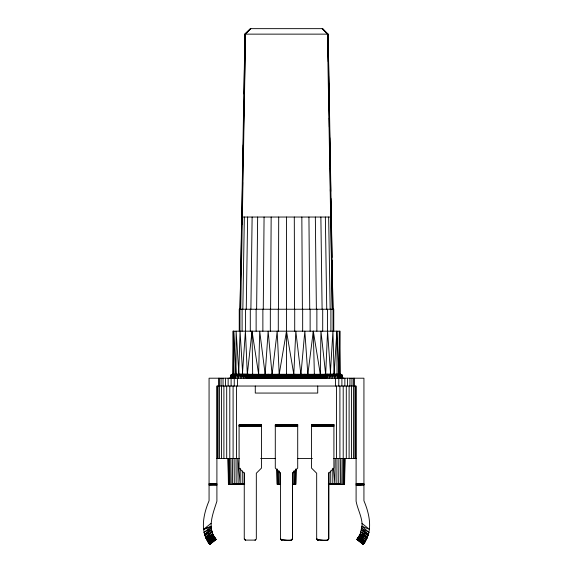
<?xml version="1.0" encoding="UTF-8"?>
<svg xmlns="http://www.w3.org/2000/svg" width="573" height="573" viewBox="0 0 573 573"><rect width="100%" height="100%" fill="white"/><g stroke="black" fill="none" stroke-linecap="round" stroke-linejoin="round"><path stroke-width="0.86" d="M292.538 473.241L292.509 538.828L290.969 540.124L281.758 540.103L280.462 538.556L280.462 473.241L275.291 468.069L275.291 424.758L297.709 424.758L297.709 468.069L292.538 473.241L292.538 538.556L292.166 539.565M328.744 473.241L328.723 538.828L327.176 540.124L317.972 540.103L316.676 538.556L316.676 473.241L311.504 468.069L311.504 424.758L333.916 424.758L333.916 468.069L328.744 473.241L328.744 538.556L328.379 539.565M242.243 484.321L242.286 470.942M278.428 309.234L278.707 217.038M340.505 376.239L339.982 374.284L340.111 331.18L232.889 331.18L233.018 374.284L232.495 376.239M235.496 376.239L235.99 374.284L236.126 331.18L238.905 374.284L238.432 376.239M244.227 484.321L244.299 472.725M270.606 309.234L271.158 217.038M336.824 484.321L336.981 458.457M338.543 376.805L339.882 376.805L338.987 374.284L339.295 331.18L339.982 374.284M263.265 309.234L264.067 217.038M338.686 484.321L338.908 458.457M256.625 309.234L257.657 217.038M292.517 483.426L292.638 472.725M340.369 484.321L340.656 458.457M278.664 378.201L279.201 374.284L277.189 331.18L271.896 376.239L270.979 378.201M250.895 309.234L252.127 217.038M293.663 484.321L293.834 470.942M322.807 378.201L320.909 376.805L320.328 374.284L320.959 331.18L325.722 374.964L326.703 377.285L325.135 377.285M341.816 484.321L342.167 458.457M363.074 544.35L365.395 541.019L359.536 535.426L360.295 533.707L367.214 537.474L360.897 532.009L368.124 535.06L368.912 532.367L361.742 528.22L368.324 534.509L368.124 535.06L361.463 529.731C364.013 519.74 357.774 510.679 356.098 501.182L356.098 386.037L216.902 386.037L216.902 501.182C213.185 513.179 206.524 528.22 216.035 539.444L209.926 544.35C199.533 531.988 203.3 514.346 209.066 500.781L209.066 378.201L363.934 378.201L363.934 500.781C369.7 514.346 373.467 531.988 363.074 544.35L356.965 539.444L359.959 534.473L366.999 537.961L360.295 533.707L361.95 526.207L369.492 529.409L361.993 523.393M233.018 374.284L233.705 331.18L235.99 374.284M242.028 224.38L242.093 219.917M242.529 191.332L242.666 182.4M243.024 159.179L243.239 144.89M243.518 127.027L243.819 107.373M244.019 93.979L244.392 69.863M244.513 61.827L244.936 34.136L240.023 309.234L245.502 34.136L250.58 28.65L244.857 34.136L328.143 34.136L332.977 309.234L332.054 260.106M242.83 309.234L244.342 217.038M246.254 309.234L247.643 217.038M294.594 484.321L294.794 470.942M295.281 484.321L295.532 469.158M342.998 484.321L343.385 458.457M343.864 484.321L344.287 458.457M240.732 309.234L245.566 34.136M295.704 484.321L295.962 469.158M296.112 469.158L295.847 484.321L292.509 484.321M335.277 458.457L334.84 484.321L333.572 468.27M344.394 484.321L344.839 458.457M345.025 458.457L344.574 484.321L328.773 484.321L328.701 472.725M256.611 378.201L257.922 377.285L258.616 374.964L259.698 331.18L265.141 374.284L264.583 377.285L263.58 378.201M325.679 374.284L327.57 331.18L330.728 376.239M338.772 484.321L338.335 483.956L339.28 484.321L328.709 484.228L339.588 484.321L337.898 483.956L328.365 484.321M294.336 378.201L293.799 374.284L295.811 331.18L301.104 376.239L302.021 378.201M250.193 378.201L252.091 376.805L252.672 374.284L252.041 331.18L258.645 374.284M330.299 374.284L332.927 331.18L334.095 374.284L334.568 376.239M242.272 376.239L245.43 331.18L247.321 374.284L246.297 377.285L247.865 377.285M338.987 374.284L336.874 331.18L334.095 374.284L334.431 378.201M265.141 374.284L268.164 331.18L272.039 374.284M342.826 378.201L342.16 378.144L341.995 375.064L340.634 374.284L232.366 374.284L231.005 375.064L230.94 378.201M234.457 376.805L233.118 376.805L234.013 374.284L233.705 331.18M323.394 378.201L323.394 375.852L323.953 374.649L324.963 374.284L323.602 375.064L323.537 378.201M300.961 374.284L304.836 331.18L307.88 374.964L308.417 377.285L309.42 378.201M247.321 374.284L252.041 331.18M307.859 374.284L313.302 331.18L320.328 374.284M279.201 374.284L286.5 331.18L293.799 374.284M232.366 374.284L231.893 374.649L234.156 378.201L234.293 375.064L235.166 374.284L240.202 375.852L244.392 374.377L247.858 374.649L249.463 375.852L249.463 378.201M340.942 378.201L340.942 375.852C337.676 373.481 332.992 374.062 329.582 375.852L326.008 374.284L324.49 374.649L323.537 375.852L323.745 375.064C325.607 372.844 324.647 376.733 326.753 378.201L326.889 375.064L327.763 374.284L332.798 375.852L336.988 374.377L340.455 374.649L342.06 375.852L342.06 378.201M232.645 377.285L234.665 377.285L232.939 378.144C231.485 373.517 236.148 373.775 238.569 375.852C241.677 374.226 246.182 373.338 249.04 375.852L249.04 378.201M340.355 377.285L338.335 377.285L340.061 378.144L338.844 375.852C335.219 373.768 330.37 373.768 326.753 375.852L325.593 378.201C324.003 373.553 328.73 373.746 331.165 375.852C334.267 374.226 338.779 373.338 341.637 375.852L341.637 378.201M339.044 374.964L339.209 374.284M249.606 378.201L249.606 375.852L230.797 375.852L232.48 374.284L231.005 375.064L230.797 378.201L230.174 378.201M325.077 374.284L323.602 375.064L323.394 375.852L342.203 375.852L341.644 374.649L340.634 374.284M281.028 539.759C283.886 539.107 291.156 542.738 292.538 538.556M317.234 539.759C320.092 539.107 327.369 542.738 328.744 538.556M242.214 483.956L243.647 484.321L239.177 483.956L233.72 484.321L234.665 483.956L234.916 484.321L244.327 484.242L233.412 484.321L244.635 484.321L242.214 483.956L234.916 484.321L244.291 484.228L243.991 483.956L234.178 484.242L242.558 484.321L239.163 484.02M337.232 484.321L335.742 483.956L331.602 484.321M235.933 374.964L236.148 374.284M358.161 537.803L364.099 543.003L365.395 541.019L363.483 543.834L357.602 538.606L358.161 537.803L364.922 541.779L358.762 536.851L357.151 539.2L363.275 544.099L364.399 542.574L363.139 544.271L356.965 539.444L357.602 538.606L364.099 543.003L365.395 541.019L358.762 536.851L358.161 537.803L364.485 542.438L367.515 536.758L360.897 532.009M359.536 535.426L366.19 539.608L367.515 536.758M359.092 536.235L359.959 534.473L366.19 539.608M232.996 378.201L234.156 375.852C237.781 373.768 242.63 373.768 246.247 375.852L247.407 378.201C248.997 373.553 244.27 373.746 241.835 375.852C238.733 374.226 234.221 373.338 231.363 375.852L231.363 378.201M247.923 374.284L249.398 375.064L249.463 375.852L249.255 375.064L247.923 374.284L249.047 374.649L249.606 375.852L249.047 374.649L248.037 374.284L248.51 374.649L246.247 378.201L246.111 375.064L245.237 374.284M338.844 378.201C340.949 376.733 339.99 372.844 341.852 375.064L342.06 375.852L341.995 375.064L340.52 374.284M232.48 374.284L231.356 374.649L230.94 375.852L231.893 374.649L233.412 374.284L236.986 375.852C240.395 374.062 245.079 373.481 248.345 375.852L248.345 378.201M365.925 540.103L366.727 538.541M238.189 483.956L237.845 484.321L238.16 484.02M330.786 483.956L330.442 484.321M236.413 483.956L233.412 484.321L235.625 484.02M357.38 538.914L358.762 536.851L357.602 538.606L363.762 543.462L365.395 541.019L363.275 544.099L357.38 538.914L363.483 543.834M363.726 543.512L364.399 542.574M358.053 537.961L357.151 539.2L363.139 544.271L361.14 542.581M320.371 374.964L320.923 374.284M237.258 483.956L235.768 484.321L236.363 484.02M331.774 483.956L329.353 484.321M237.215 484.02L236.756 484.321L239.177 483.956M340.161 374.284L341.508 374.649L341.637 375.852L341.508 374.649L340.161 374.284L337.504 375.852C334.474 374.348 329.36 372.479 331.165 378.201M291.75 539.916L292.323 539.343M327.964 539.916L328.537 539.343M245.172 34.136L250.802 28.65M244.857 34.136L250.537 28.65L322.463 28.65L328.143 34.136L332.268 309.234L327.434 34.136L322.42 28.65L327.434 34.136M206.001 537.961L209.517 543.834L211.48 542.094M211.695 542.373L209.725 544.099L207.605 541.019L213.908 536.235L213.041 534.473L206.273 538.541L207.075 540.103L213.908 536.235M211.86 542.581L209.861 544.271L215.842 539.2L215.512 538.763L209.582 543.913L209.861 544.271L216.035 539.444L214.238 536.851L207.605 541.019L208.515 542.438M212.103 532.009L205.793 537.453L212.705 533.707L206.273 538.541L204.676 534.509L211.258 528.22L204.088 532.367L204.876 535.06L212.103 532.009L205.485 536.758L206.774 539.53L213.471 535.426L213.041 534.473L206.767 539.508M213.185 541.456L215.849 539.2L213.127 541.378M255.544 539.916C253.689 540.511 256.826 539.716 256.324 538.556L256.324 473.241L261.496 468.069L261.496 424.758L239.084 424.758L239.084 468.069L244.256 473.241L244.256 538.556C243.754 539.716 246.899 540.511 245.036 539.916M247.565 374.284L248.911 374.649L249.04 375.852L249.255 375.064L248.446 374.377L246.111 375.064L244.907 375.852L244.907 378.201M215.842 539.2L209.582 543.913L208.887 542.975L214.947 537.961L215.398 538.606L214.238 536.851L208.293 542.108L214.717 537.603L208.579 542.531L214.947 537.961M209.517 543.834L211.552 542.194M204.088 532.367L211.108 526.745L203.508 529.409L211.007 523.393M211.537 529.731L204.676 534.516L204.876 535.06L211.537 529.731L211.05 526.207L203.508 529.409M211.766 542.466L209.725 544.099L207.605 541.019L208.901 543.003M246.247 375.852L248.073 374.377L246.619 374.377L243.418 375.852C240.008 374.062 235.324 373.481 232.058 375.852L232.058 378.201M338.758 386.037L338.844 375.852L340.67 374.377L339.216 374.377L336.014 375.852C332.605 374.062 327.921 373.481 324.655 375.852L324.655 378.201M209.274 543.512L215.512 538.763M207.075 540.103L213.471 535.426M244.714 483.956L233.412 484.321L234.586 484.02M204.876 535.06L211.616 530.168L212.211 532.317M235.102 483.956L234.228 484.321L235.03 484.02M234.228 484.02L233.304 484.321L244.291 484.228L243.145 483.956M337.898 483.956L338.306 484.228L336.587 483.956M234.665 483.956L233.72 484.321L235.689 483.956M258.616 374.964L259.727 374.284M232.996 375.852C236.513 373.625 241.319 373.911 244.907 375.852L244.119 374.284M325.593 375.852L328.379 374.649L331.438 374.284M234.4 483.956L233.304 484.321L234.314 484.02M233.841 484.228L234.314 483.956M291.507 540.031L291.972 539.759M327.713 540.031L328.186 539.759M238.848 374.964L240.166 374.284L240.202 378.201M237.523 374.284L236.986 378.201M330.12 374.284L329.582 378.201M231.062 377.679L229.107 378.201M325.722 374.964L327.477 374.284L330.342 374.964M236.284 374.284L235.603 375.064L235.496 378.201M339.588 374.284L340.455 374.649L340.942 375.852L341.436 375.064L341.107 374.649L338.801 374.284L334.431 375.852C331.81 374.083 326.309 372.966 328.093 378.201M244.041 484.02L242.243 484.02M293.806 374.964L295.79 374.284M230.84 378.144L231.492 377.965M242.658 374.964L245.523 374.284L247.278 374.964M329.855 483.956L328.709 484.228L339.696 484.321L338.6 483.956M265.12 374.964L268.207 374.284L272.017 374.964M232.839 374.284L231.492 374.649L231.363 375.852L231.492 374.649L232.839 374.284L235.496 375.852C239.084 373.911 243.89 373.625 247.407 375.852M340.004 378.201L340.004 375.852C336.487 373.625 331.681 373.911 328.093 375.852L325.435 374.284L324.089 374.649L323.96 378.201M300.983 374.964L304.793 374.284L307.88 374.964M325.435 374.284L324.089 374.649L324.655 375.852L325.142 374.649L326.796 374.284M233.412 374.284L232.33 374.377L234.156 375.852M326.008 374.284L324.927 374.377L326.753 375.852M234.199 374.284L231.564 375.064L232.058 375.852L232.545 374.649L235.166 374.284M327.763 374.284L325.142 374.649L324.16 375.064L323.96 375.852L326.023 374.649L328.881 374.284M363.934 484.135L356.098 484.135L363.934 484.6L356.098 485.166L363.934 485.166M356.098 484.794L363.934 484.6M261.496 424.758L239.084 424.973L261.496 424.858L239.084 425.316L261.496 425.13L239.084 425.789L261.496 425.789M297.709 424.758L275.291 424.973L297.709 424.858L275.291 425.316L297.709 425.13L275.291 425.789L297.709 425.789M333.916 424.758L311.504 424.973L333.916 424.858L311.504 425.316L333.916 425.13L311.504 425.789L333.916 425.789M242.322 217.038L330.678 217.038M231.829 374.377L248.575 374.377M324.425 374.377L341.171 374.377M231.356 374.649L249.047 374.649M323.953 374.649L341.644 374.649M232.96 374.964L340.04 374.964M231.005 375.064L249.398 375.064M323.602 375.064L341.995 375.064M232.781 375.623L340.219 375.623M233.498 376.239L234.83 376.239M249.255 376.239L323.745 376.239M338.17 376.239L339.502 376.239M246.648 376.805L248.202 376.805M249.756 376.805L323.244 376.805M324.798 376.805L326.352 376.805M249.434 377.285L323.566 377.285M232.774 377.679L234.142 377.679M245.889 377.679L247.472 377.679M249.849 377.679L323.151 377.679M325.528 377.679L327.111 377.679M338.858 377.679L340.226 377.679M246.24 377.965L247.837 377.965M249.441 377.965L323.559 377.965M325.163 377.965L326.76 377.965M239.084 426.326L261.496 426.326M275.291 426.326L297.709 426.326M311.504 426.326L333.916 426.326M216.902 458.457L239.378 458.457M260.608 458.457L275.484 458.457M297.516 458.457L312.392 458.457M333.622 458.457L356.098 458.457M209.066 483.598L216.902 483.598L209.066 484.135L216.902 484.378L209.066 484.794L216.902 484.794M356.098 483.598L363.934 483.598M328.286 483.956L339.159 484.228M280.491 484.321L277.153 484.321L276.888 469.158M209.066 485.066L216.902 485.166M245.552 540.103L255.028 540.103M246.204 374.284L248.51 374.649L248.84 375.064L248.345 375.852L247.858 374.649L246.992 374.284M343.893 378.201L341.938 377.679M316.389 378.201L315.078 377.285L314.384 374.964L313.302 331.18M339.588 484.321L338.686 483.956M339.28 484.321L338.335 483.956M243.188 484.02L244.327 484.242L228.426 484.321L227.975 458.457M338.801 374.284L339.574 374.649L340.004 375.852M338.084 484.321L337.311 483.956M317.456 539.916L318.244 540.124L316.769 539.093L317.041 539.565L317.456 539.916L316.676 538.556M280.462 538.556L280.834 539.565L282.031 540.124M341.508 377.965L342.16 378.144M337.834 374.284L338.844 375.852M277.21 374.284L279.194 374.964M336.716 374.284L337.397 375.064L337.504 378.201M336.244 484.321L335.742 483.956M335.477 374.284L336.014 378.201M334.152 374.964L332.834 374.284L332.798 378.201M242.88 374.284L243.418 378.201M313.273 374.284L314.384 374.964M361.463 529.731L368.324 534.509M244.349 539.093L245.33 539.78M361.384 530.168L368.124 535.06M359.242 540.769L357.158 539.2L359.815 541.456M361.334 542.337L363.418 543.913L361.441 542.194M361.95 526.207L368.912 532.367M322.198 28.65L327.828 34.136M280.677 539.343L281.25 539.916M241.562 374.284L241.835 378.201M333.995 484.321L333.823 483.956M322.463 28.65L327.498 34.136M252.077 374.284L252.629 374.964M207.605 541.019L209.238 543.462M280.562 539.093L280.834 539.565M337.504 376.239L336.852 374.284M241.24 484.02L241.226 483.956M233.791 374.284L233.956 374.964M337.067 374.964L336.874 331.18M242.701 374.284L240.073 331.18L238.569 378.201M328.043 45.747L328.343 61.827L328.043 47.53M328.616 76.116L328.945 93.979M329.181 106.485L329.568 127.027M329.769 137.742L330.17 159.179M330.334 168.111L330.771 191.332M330.9 198.48L331.387 224.38M331.488 229.737L332.003 257.427M277.038 469.158L277.296 484.321M228.161 458.457L228.606 484.321M328.623 83.257L328.795 93.979M329.181 118.095L329.325 127.027M329.762 153.822L329.847 159.179M330.334 189.548L330.363 191.332M328.658 217.038L330.17 309.234M277.468 469.158L277.719 484.321M238.16 484.321L237.723 458.457L240.202 484.321L240.202 468.27M228.713 458.457L229.136 484.321M325.357 217.038L326.746 309.234M278.206 470.942L278.406 484.321M229.615 458.457L230.002 484.321M320.873 217.038L322.105 309.234M279.166 470.942L279.338 484.321M230.833 458.457L231.184 484.321M315.343 217.038L316.375 309.234M280.362 472.725L280.484 483.426M232.344 458.457L232.631 484.321M308.933 217.038L309.735 309.234M234.092 458.457L234.314 484.321M301.842 217.038L302.394 309.234M236.019 458.457L236.176 484.321M330.714 470.942L330.757 484.321M294.293 217.038L294.572 309.234M355.797 386.037L355.797 458.457M354.916 386.037L354.916 458.457M354.529 378.201L354.529 386.037M353.477 378.201L353.469 458.457M351.937 378.201L351.937 386.037M351.514 386.037L351.514 458.457M349.953 378.201L349.953 386.037M349.1 386.037L349.1 458.457M347.567 378.201L347.567 386.037M346.3 386.037L346.3 458.457M344.86 378.201L344.86 386.037M343.206 386.037L343.206 458.457M341.895 378.201L341.895 386.037M339.904 386.037L339.904 458.457M336.501 386.037L336.501 458.457M335.534 378.201L335.534 386.037M333.758 331.18L333.758 309.234L239.242 309.234L239.242 331.18M333.042 309.234L333.042 331.18M332.798 468.27L332.798 484.321M330.908 309.234L330.908 331.18M327.427 309.234L327.427 331.18M322.706 309.234L322.706 331.18M317.721 386.037L317.721 393.064L255.279 393.064L255.279 386.037M316.876 309.234L316.876 331.18M310.129 309.234L310.129 331.18M302.666 309.234L302.666 331.18M294.708 309.234L294.708 331.18M286.5 217.038L286.5 378.201M278.292 309.234L278.292 331.18M270.334 309.234L270.334 331.18M262.871 309.234L262.871 331.18M256.124 309.234L256.124 331.18M250.294 309.234L250.294 331.18M245.573 309.234L245.573 331.18M242.093 309.234L242.093 331.18M239.958 309.234L239.958 331.18M237.466 378.201L237.466 386.037M236.499 386.037L236.499 458.457M234.242 378.201L234.242 386.037M233.096 386.037L233.096 458.457M231.105 378.201L231.105 386.037M229.794 386.037L229.794 458.457M228.14 378.201L228.14 386.037M226.7 386.037L226.7 458.457M225.433 378.201L225.433 386.037M223.9 386.037L223.9 458.457M223.047 378.201L223.047 386.037M221.486 386.037L221.486 458.457M221.063 378.201L221.063 386.037M219.523 378.201L219.531 458.457M218.471 378.201L218.471 386.037M218.084 386.037L218.084 458.457M217.203 386.037L217.203 458.457"/></g></svg>
